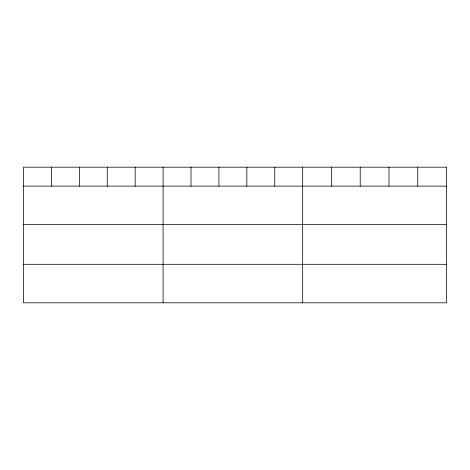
<?xml version="1.0" encoding="UTF-8"?>
<svg xmlns="http://www.w3.org/2000/svg" width="470" height="470" viewBox="0 0 470 470"><rect width="100%" height="100%" fill="white"/><g stroke="black" fill="none" stroke-linecap="round" stroke-linejoin="round"><path stroke-width="0.7" d="M23.5 186.126L446.5 186.126M23.5 224.631L446.5 224.631M23.5 264.305L446.5 264.305M417.736 167.185L417.736 186.126M388.972 167.185L388.972 186.126M360.208 167.185L360.208 186.126M331.444 167.185L331.444 186.126M302.68 167.185L302.68 302.815M274.762 167.185L274.762 186.126M246.844 167.185L246.844 186.126M218.926 167.185L218.926 186.126M191.008 167.185L191.008 186.126M163.09 167.185L163.09 302.815M135.172 167.185L135.172 186.126M107.254 167.185L107.254 186.126M79.336 167.185L79.336 186.126M51.418 167.185L51.418 186.126M446.5 167.185L23.5 167.185L23.5 302.815L446.5 302.815L446.5 167.185"/></g></svg>
